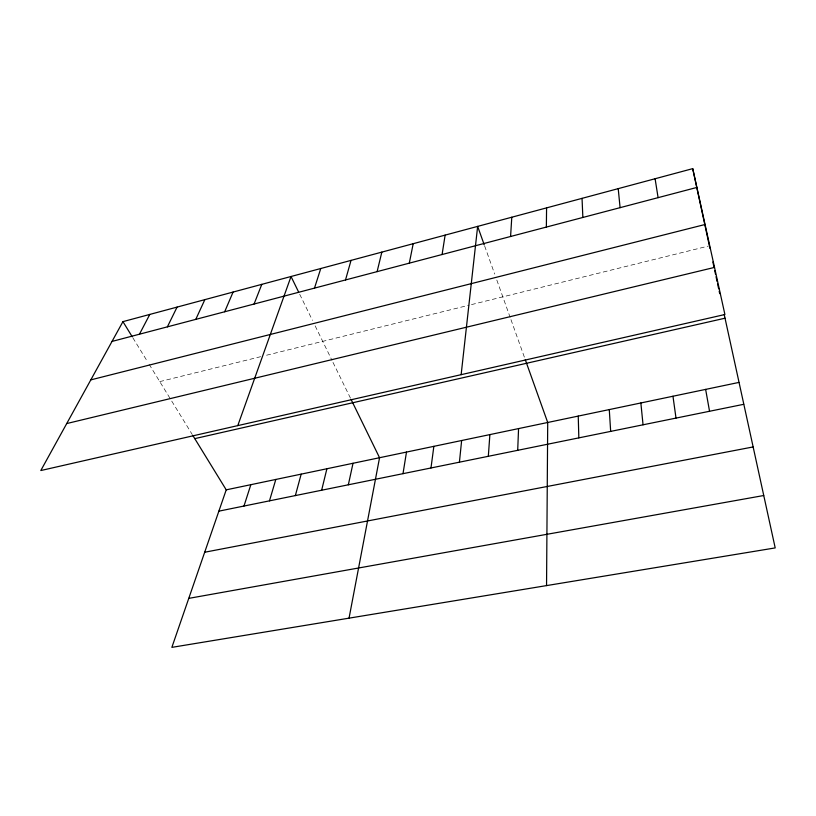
<?xml version="1.0" encoding="UTF-8"?>
<svg xmlns="http://www.w3.org/2000/svg" width="816" height="816" viewBox="0 0 816 816"><rect width="100%" height="100%" fill="white"/><g stroke="black" fill="none" stroke-linecap="round" stroke-linejoin="round"><path stroke-width="0.61" stroke-dasharray="4.08 3.06" d="M159.763 381.613L260.661 356.684M266.608 355.215L469.037 305.204M471.495 304.592L708.186 246.116M132.896 337.855L147.818 362.161M149.144 364.324L170.422 398.963M171.748 401.125L192.25 434.52M299.717 294.29L312.446 320.351M315.149 325.88L331.908 360.182M332.989 362.406L350.543 398.341M484.643 245.983L494.68 274.064M496.822 280.061L510.112 317.251M510.969 319.658L524.851 358.499"/><path stroke-width="1.22" d="M546.547 585.602L547.709 422.484L525.28 359.693M546.363 227.072L546.577 207.886M517.701 450.32L518.568 428.594M510.581 236.497L511.785 217.229M488.325 456.297L489.875 434.602M459.418 462.182L461.642 440.518M461.142 374.666L477.646 226.389L484.235 244.831M430.981 467.976L433.857 446.342M442.088 254.521L445.128 235.12M403.002 473.668L406.49 452.074M349.044 618.161L379.552 457.725L351.084 399.442M409.306 263.16L413.202 243.698M348.34 484.796L353.022 463.284M377.114 271.626L381.837 252.124M321.647 490.232L326.9 468.751M295.361 495.587L301.165 474.147M345.515 279.949L351.033 260.396M269.474 500.851L275.808 479.461M243.984 506.042L250.838 484.694M314.486 288.119L320.77 268.515M192.882 435.55L226.226 489.845L171.86 647.363L775.2 547.913L724.22 314.517M237.772 425.615L291.026 276.502L298.636 292.067M254.082 304.021L261.803 284.356M224.675 311.763L233.08 292.067M195.779 319.372L204.847 299.645M167.382 326.849L177.082 307.102M139.465 334.193L149.787 314.435M122.941 321.637L40.8 470.546L724.914 314.507L692.723 168.637L122.941 321.637L132.233 336.773M112.027 341.425L696.874 187.445M90.811 379.879L705.055 224.502M66.718 423.565L714.52 267.403M194.779 438.631L725.016 318.209M226.226 489.845L738.878 382.429M218.872 511.153L743.682 404.318M204.694 552.238L753.046 446.954M188.771 598.373L763.705 495.526M692.723 168.637L709.92 248.309M712.878 261.997L713.949 266.975M714.755 270.708L715.54 274.319M716.06 276.736L717.101 281.561M717.621 283.968L718.661 288.793M719.182 291.2L719.702 293.617M705.636 389.395L709.543 411.264M655.095 178.745L658.094 197.656M672.965 396.239L676.005 418.098M640.856 402.971L643.049 424.799M618.212 188.649L620.089 207.662M609.277 409.581L610.664 431.399M582.043 198.359L582.859 217.464M578.238 416.089L578.84 437.876"/></g></svg>
